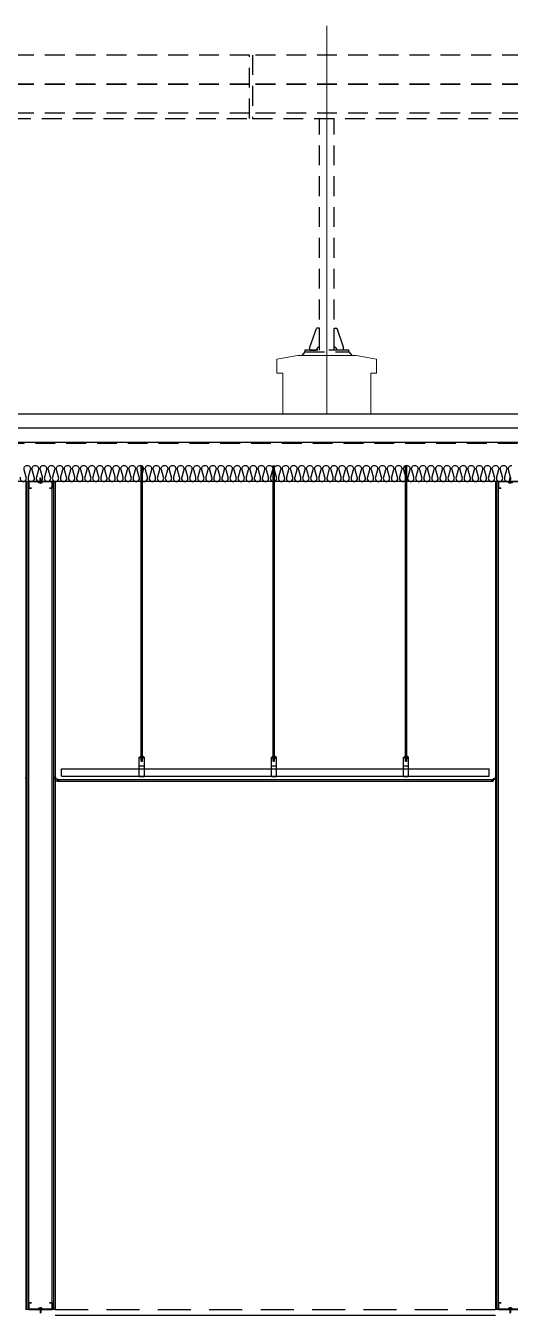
# Model space of a CAD drawing. Header units: millimetres. Extents: x 17311 to 801382, y -242618 to -104888.
# Drawn here: x 141095 to 144395, y -217748 to -208962 of the extents above; entities that cross this region are included whole.
import ezdxf

# ---------------------------------------------------------------- set-up
doc = ezdxf.new("R2010")
doc.units = ezdxf.units.MM
doc.header["$LTSCALE"] = 250
doc.linetypes.add('HID', pattern=[2.8, 1.8, -1])
doc.linetypes.add('HIDDEN', pattern=[9.525, 6.35, -3.175])
for name, color, linetype in [('8입면선', 8, 'Continuous'), ('A-CEIL', 8, 'Continuous'), ('A-CEIL_EL', 8, 'Continuous'), ('A-FIN', 6, 'Continuous'), ('A-FIN-8', 8, 'Continuous'), ('A-HAT-WIREMESH', 9, 'g_mesh'), ('A-WALL-D', 7, 'Continuous'), ('A-WP', 1, 'HID'), ('GAGAM-DT', 7, 'Continuous'), ('ISL', 251, 'Continuous'), ('MO-S', 3, 'Continuous'), ('S-ELE-5', 8, 'Continuous'), ('인테리어', 7, 'HIDDEN'), ('입면', 7, 'Continuous'), ('태양광 모듈', 5, 'Continuous')]:
    doc.layers.add(name, color=color, linetype=linetype)
doc.layers.add('A-ELE-9', color=9, linetype='Continuous', lineweight=5)
doc.layers.add('CEN', color=1, linetype='Continuous', lineweight=9)
doc.layers.add('CK', color=221, linetype='Continuous', plot=False)
doc.layers.add('NOPLOT', color=191, linetype='Continuous', plot=False)
doc.styles.add('Gdim', font='')
doc.styles.get('Gdim').set_extended_font_data('Dotum')
doc.linetypes.add('g_mesh', pattern='A,10,-0.8,["X",Gdim,S=0.6,R=0,X=-0.15,Y=-0.3],-0.8', length=11.6)

# ---------------------------------------------------------------- blocks, each defined once
blk = doc.blocks.new('*U80')
at = {"layer": '8입면선', "color": 8}
for p, q in [((3316397.6, 472011.4), (3316397.6, 477651.4)), ((3316577.6, 472011.4), (3316577.6, 477651.4))]:
    blk.add_line(p, q, dxfattribs=at)
at = {"layer": 'A-WALL-D'}
for p, q in [((3316387.6, 477651.4), (3316387.6, 472011.4)), ((3316407.6, 477651.4), (3316387.6, 477651.4)), ((3316407.6, 472021.4), (3316407.6, 477651.4)), ((3316567.6, 472021.4), (3316567.6, 477651.4)), ((3316587.6, 477651.4), (3316567.6, 477651.4)), ((3316587.6, 477651.4), (3316587.6, 472011.4)), ((3316407.6, 472011.4), (3316387.6, 472011.4)), ((3316587.6, 472011.4), (3316567.6, 472011.4))]:
    blk.add_line(p, q, dxfattribs=at)
at = {"layer": 'CK', "linetype": 'Continuous'}
blk.add_line((3316472.9, 472011.4), (3316502.3, 472011.4), dxfattribs=at)
at = {"layer": 'GAGAM-DT', "color": 8}
for p, q in [((3316492.7, 477645.6), (3316482.8, 477645.6)), ((3316482.8, 477645.6), (3316482.8, 477642.1)), ((3316491.2, 477640.6), (3316484.3, 477640.6)), ((3316485.3, 477645.6), (3316485.3, 477677)), ((3316490.3, 477671.5), (3316485.3, 477677)), ((3316485.3, 477645.6), (3316485.3, 477640.6)), ((3316490.3, 477645.6), (3316490.3, 477671.5)), ((3316490.3, 477645.6), (3316490.3, 477640.6)), ((3316492.7, 477645.6), (3316492.7, 477642.1)), ((3316482.8, 472017.2), (3316482.8, 472020.7)), ((3316492.7, 472017.2), (3316482.8, 472017.2)), ((3316491.2, 472022.2), (3316484.3, 472022.2)), ((3316485.3, 472017.2), (3316485.3, 472022.2)), ((3316485.3, 472017.2), (3316485.3, 471985.8)), ((3316490.3, 472017.2), (3316490.3, 472022.2)), ((3316490.3, 472017.2), (3316490.3, 471991.3)), ((3316492.7, 472017.2), (3316492.7, 472020.7)), ((3316490.3, 471991.3), (3316485.3, 471985.8))]:
    blk.add_line(p, q, dxfattribs=at)
for centre, start, end in [((3316484.3, 477642.1), 180, 270), ((3316491.2, 477642.1), 270, 0), ((3316484.3, 472020.7), 90, 180), ((3316491.2, 472020.7), 0, 90)]:
    blk.add_arc(centre, 1.51, start, end, dxfattribs=at)
at = {"layer": '입면', "color": 6}
for p, q in [((3316407.6, 477606.4), (3316407.6, 477651.4)), ((3316407.6, 477651.4), (3316472.9, 477651.4)), ((3316472.4, 477650.2), (3316408.8, 477650.2)), ((3316408.8, 477650.2), (3316408.8, 477607.6)), ((3316477.4, 477644.4), (3316472.4, 477650.2)), ((3316472.9, 477651.4), (3316477.9, 477645.6)), ((3316497.8, 477644.4), (3316477.4, 477644.4)), ((3316477.9, 477645.6), (3316497.3, 477645.6)), ((3316497.3, 477645.6), (3316502.3, 477651.4)), ((3316502.8, 477650.2), (3316497.8, 477644.4)), ((3316502.3, 477651.4), (3316567.6, 477651.4)), ((3316566.4, 477650.2), (3316502.8, 477650.2)), ((3316566.4, 477607.6), (3316566.4, 477650.2)), ((3316567.6, 477651.4), (3316567.6, 477606.4)), ((3316425.4, 477606.4), (3316407.6, 477606.4)), ((3316408.8, 477607.6), (3316425.4, 477607.6)), ((3316425.4, 477607.6), (3316425.4, 477606.4)), ((3316549.8, 477606.4), (3316549.8, 477607.6)), ((3316549.8, 477607.6), (3316566.4, 477607.6)), ((3316567.6, 477606.4), (3316549.8, 477606.4)), ((3316425.4, 472056.4), (3316407.6, 472056.4)), ((3316407.6, 472056.4), (3316407.6, 472011.4)), ((3316407.6, 472011.4), (3316472.9, 472011.4)), ((3316408.8, 472012.6), (3316408.8, 472055.2)), ((3316408.8, 472055.2), (3316425.4, 472055.2)), ((3316472.4, 472012.6), (3316408.8, 472012.6)), ((3316425.4, 472055.2), (3316425.4, 472056.4)), ((3316477.4, 472018.5), (3316472.4, 472012.6)), ((3316472.9, 472011.4), (3316477.9, 472017.3)), ((3316497.8, 472018.5), (3316477.4, 472018.5)), ((3316477.9, 472017.3), (3316497.3, 472017.3)), ((3316497.3, 472017.3), (3316502.3, 472011.4)), ((3316502.8, 472012.6), (3316497.8, 472018.5)), ((3316502.3, 472011.4), (3316567.6, 472011.4)), ((3316566.4, 472012.6), (3316502.8, 472012.6)), ((3316567.6, 472056.4), (3316549.8, 472056.4)), ((3316549.8, 472056.4), (3316549.8, 472055.2)), ((3316549.8, 472055.2), (3316566.4, 472055.2)), ((3316566.4, 472055.2), (3316566.4, 472012.6)), ((3316567.6, 472011.4), (3316567.6, 472056.4))]:
    blk.add_line(p, q, dxfattribs=at)
blk = doc.blocks.new('A$C4d6b0558')
at = {"layer": 'A-ELE-9', "linetype": 'Continuous', "ltscale": 0.3, "elevation": 0}
blk.add_lwpolyline([(16400, -750), (16400, -470), (16360, -470), (16360, -375.7), (16500, -350), (16900, -350), (17040, -375.7), (17040, -470), (17000, -470), (17000, -750)], dxfattribs=at)
at = {"layer": 'CEN'}
blk.add_line((16700, 1896.4), (16700, -750), dxfattribs=at)
at = {"layer": 'S-ELE-5', "linetype": 'HID', "ltscale": 0.3}
for p, q in [((16650, -314), (16650, 1265.5)), ((16750, -314), (16750, 1265.5)), ((16585.5, -294), (16630, -164)), ((16650, -164), (16630, -164)), ((16650, -294), (16650, -164)), ((16750, -294), (16750, -164)), ((16750, -164), (16770, -164)), ((16814.5, -294), (16770, -164)), ((16550, -326), (16530, -350)), ((16585.5, -314), (16585.5, -294)), ((16585.5, -314), (16630, -314)), ((16814.5, -314), (16770, -314)), ((16814.5, -314), (16814.5, -294)), ((16850, -326), (16870, -350))]:
    blk.add_line(p, q, dxfattribs=at)
at = {"layer": 'S-ELE-5', "linetype": 'HID', "ltscale": 0.3, "elevation": 0}
blk.add_lwpolyline([(16550, -314), (16550, -326), (16850, -326), (16850, -314)], close=True, dxfattribs=at)
at = {"layer": 'S-ELE-5', "linetype": 'HID', "ltscale": 0.3}
for centre, start, end in [((16650, -314), 90, 180), ((16750, -314), 0, 90)]:
    blk.add_arc(centre, 20, start, end, dxfattribs=at)
at = {"layer": '태양광 모듈', "linetype": 'HID', "ltscale": 0.3}
for p, q in [((16175, 1499.5), (13710, 1499.5)), ((16175, 1496.9), (13710, 1496.9)), ((18660, 1499.5), (16195, 1499.5)), ((18660, 1496.9), (16195, 1496.9)), ((16175, 1300), (13710, 1300)), ((18660, 1300), (16195, 1300))]:
    blk.add_line(p, q, dxfattribs=at)
at = {"layer": '태양광 모듈', "linetype": 'HID', "ltscale": 0.3, "elevation": 0}
for points in [[(13710, 1696.4), (13710, 1265.5), (16175, 1265.5), (16175, 1696.4)], [(16195, 1696.4), (16195, 1265.5), (18660, 1265.5), (18660, 1696.4)]]:
    blk.add_lwpolyline(points, close=True, dxfattribs=at)

msp = doc.modelspace()

# ---------------------------------------------------------------- linework, layer by layer
at = {"layer": 'A-CEIL'}
for p, q in [((141318.4, -214098.4, 0), (144272.2, -214098.6, 0)), ((141318.4, -214108.4, 0), (144272.2, -214108.6, 0))]:
    msp.add_line(p, q, dxfattribs=at)
at = {"layer": 'A-CEIL_EL'}
for p, q in [((141881.4, -213972.6), (141881.4, -211958.4, 0)), ((141890.4, -213972.6), (141890.4, -211958.4, 0)), ((142781.4, -213972.6), (142781.4, -211958.4, 0)), ((142790.4, -213972.6), (142790.4, -211958.4, 0)), ((143681.4, -213972.6), (143681.4, -211958.4, 0)), ((143690.4, -213972.6), (143690.4, -211958.4, 0)), ((141868.4, -214076.6), (141868.4, -213945.4)), ((141868.4, -213945.4), (141903.4, -213945.4)), ((141868.4, -213946.6), (141903.4, -213946.6)), ((141872.4, -213943.9), (141899.4, -213943.9)), ((141872.4, -213943.9), (141872.4, -213945.4)), ((141872.4, -213946.6), (141872.4, -213948.1)), ((141872.4, -213948.1), (141899.4, -213948.1)), ((141876.4, -213938.9), (141895.4, -213938.9)), ((141876.4, -213938.9), (141876.4, -213943.9)), ((141876.4, -213948.1), (141876.4, -213953.1)), ((141895.4, -213938.9), (141895.4, -213943.9)), ((141895.4, -213948.1), (141895.4, -213953.1)), ((141899.4, -213943.9), (141899.4, -213945.4)), ((141899.4, -213946.6), (141899.4, -213948.1)), ((141903.4, -214076.6), (141903.4, -213945.4)), ((142768.4, -214076.6), (142768.4, -213945.4)), ((142768.4, -213945.4), (142803.4, -213945.4)), ((142768.4, -213946.6), (142803.4, -213946.6)), ((142772.4, -213943.9), (142799.4, -213943.9)), ((142772.4, -213943.9), (142772.4, -213945.4)), ((142772.4, -213946.6), (142772.4, -213948.1)), ((142772.4, -213948.1), (142799.4, -213948.1)), ((142776.4, -213938.9), (142795.4, -213938.9)), ((142776.4, -213938.9), (142776.4, -213943.9)), ((142776.4, -213948.1), (142776.4, -213953.1)), ((142795.4, -213938.9), (142795.4, -213943.9)), ((142795.4, -213948.1), (142795.4, -213953.1)), ((142799.4, -213943.9), (142799.4, -213945.4)), ((142799.4, -213946.6), (142799.4, -213948.1)), ((142803.4, -214076.6), (142803.4, -213945.4)), ((143668.4, -214076.6), (143668.4, -213945.4)), ((143668.4, -213945.4), (143703.4, -213945.4)), ((143668.4, -213946.6), (143703.4, -213946.6)), ((143672.4, -213943.9), (143699.4, -213943.9)), ((143672.4, -213943.9), (143672.4, -213945.4)), ((143672.4, -213946.6), (143672.4, -213948.1)), ((143672.4, -213948.1), (143699.4, -213948.1)), ((143676.4, -213938.9), (143695.4, -213938.9)), ((143676.4, -213938.9), (143676.4, -213943.9)), ((143676.4, -213948.1), (143676.4, -213953.1)), ((143695.4, -213938.9), (143695.4, -213943.9)), ((143695.4, -213948.1), (143695.4, -213953.1)), ((143699.4, -213943.9), (143699.4, -213945.4)), ((143699.4, -213946.6), (143699.4, -213948.1)), ((143703.4, -214076.6), (143703.4, -213945.4)), ((141338.3, -214025.4), (144252.3, -214025.6)), ((141338.3, -214075.4), (141338.3, -214025.4)), ((141868.4, -214004.9), (141903.4, -214004.9)), ((141868.4, -214025.4), (141903.4, -214025.4)), ((141876.4, -213953.1), (141895.4, -213953.1)), ((141881.4, -213972.6), (141881.4, -213953.1)), ((141890.4, -213972.6), (141890.4, -213953.1)), ((142768.4, -214004.9), (142803.4, -214004.9)), ((142768.4, -214025.4), (142803.4, -214025.4)), ((142776.4, -213953.1), (142795.4, -213953.1)), ((142781.4, -213972.6), (142781.4, -213953.1)), ((142790.4, -213972.6), (142790.4, -213953.1)), ((143668.4, -214004.9), (143703.4, -214004.9)), ((143668.4, -214025.4), (143703.4, -214025.4)), ((143676.4, -213953.1), (143695.4, -213953.1)), ((143681.4, -213972.6), (143681.4, -213953.1)), ((143690.4, -213972.6), (143690.4, -213953.1)), ((144252.3, -214075.6), (144252.3, -214025.6)), ((141338.3, -214075.4), (144252.3, -214075.6)), ((141868.4, -214075.4), (141903.4, -214075.4)), ((141868.4, -214076.6), (141903.4, -214076.6)), ((142768.4, -214075.4), (142803.4, -214075.4)), ((142768.4, -214076.6), (142803.4, -214076.6)), ((143668.4, -214075.4), (143703.4, -214075.4)), ((143668.4, -214076.6), (143703.4, -214076.6))]:
    msp.add_line(p, q, dxfattribs=at)
for centre in [(141885.9, -213961.1), (142785.9, -213961.1), (143685.9, -213961.1)]:
    msp.add_arc(centre, 12.4, 248.71498, 291.28502, dxfattribs=at)
at = {"layer": 'A-FIN'}
msp.add_line((153827.3, -211608.4), (126963.3, -211608.4), dxfattribs=at)
at = {"layer": 'A-FIN-8'}
for p, q in [((126463.5, -211800.4), (154327, -211800.4)), ((141295.3, -217748.4), (144295.3, -217748.4))]:
    msp.add_line(p, q, dxfattribs=at)
at = {"layer": 'A-HAT-WIREMESH', "ltscale": 0.6}
msp.add_line((154337.3, -211704.4), (126453.3, -211704.4), dxfattribs=at)
at = {"layer": 'A-WP', "ltscale": 0.3}
msp.add_line((126460.4, -211805.4), (154330.1, -211805.4), dxfattribs=at)
at = {"layer": 'ISL'}
for p, q in [((141318.4, -214108.4), (141318.4, -214098.4)), ((144272.2, -214108.6), (144272.2, -214098.6))]:
    msp.add_line(p, q, dxfattribs=at)
at = {"layer": 'ISL', "elevation": 0}
msp.add_lwpolyline([(141057.2, -212038.6, 1.449198), (141098.3, -212038.6), (141084.7, -211988.2, -0.524856), (141105.3, -211958.4, -0.524856), (141125.8, -211988.2), (141112.2, -212038.6, 1.449198), (141153.3, -212038.6), (141139.7, -211988.2, -0.524856), (141160.3, -211958.4, -0.524856), (141180.8, -211988.2), (141167.2, -212038.6, 1.449198), (141208.3, -212038.6), (141194.7, -211988.2, -0.524856), (141215.3, -211958.4, -0.524856), (141235.8, -211988.2), (141222.2, -212038.6, 1.449198), (141263.3, -212038.6), (141249.7, -211988.2, -0.524856), (141270.3, -211958.4, -0.524856), (141290.8, -211988.2), (141277.2, -212038.6, 1.449198), (141318.3, -212038.6), (141304.7, -211988.2, -0.524856), (141325.3, -211958.4, -0.524856), (141345.8, -211988.2), (141332.2, -212038.6, 1.449198), (141373.3, -212038.6), (141359.7, -211988.2, -0.524856), (141380.3, -211958.4, -0.524856), (141400.8, -211988.2), (141387.2, -212038.6, 1.449198), (141428.3, -212038.6), (141414.7, -211988.2, -0.524856), (141435.3, -211958.4, -0.524856), (141455.8, -211988.2), (141442.2, -212038.6, 1.449198), (141483.3, -212038.6), (141469.7, -211988.2, -0.524856), (141490.3, -211958.4, -0.524856), (141510.8, -211988.2), (141497.2, -212038.6, 1.449198), (141538.3, -212038.6), (141524.7, -211988.2, -0.524855), (141545.3, -211958.4, -0.524855), (141565.8, -211988.2), (141552.2, -212038.6, 1.449198), (141593.3, -212038.6), (141579.7, -211988.2, -0.524856), (141600.3, -211958.4, -0.524856), (141620.8, -211988.2), (141607.2, -212038.6, 1.449198), (141648.3, -212038.6), (141634.7, -211988.2, -0.524856), (141655.3, -211958.4, -0.524856), (141675.8, -211988.2), (141662.2, -212038.6, 1.449198), (141703.3, -212038.6), (141689.7, -211988.2, -0.524856), (141710.3, -211958.4, -0.524856), (141730.8, -211988.2), (141717.2, -212038.6, 1.449198), (141758.3, -212038.6), (141744.7, -211988.2, -0.524856), (141765.3, -211958.4, -0.524856), (141785.8, -211988.2), (141772.2, -212038.6, 1.449198), (141813.3, -212038.6), (141799.7, -211988.2, -0.524856), (141820.3, -211958.4, -0.524856), (141840.8, -211988.2), (141827.2, -212038.6, 1.449198), (141868.3, -212038.6), (141854.7, -211988.2, -0.524856), (141875.3, -211958.4, -0.524856), (141895.8, -211988.2), (141882.2, -212038.6, 1.449198), (141923.3, -212038.6), (141909.7, -211988.2, -0.524856), (141930.3, -211958.4, -0.524856), (141950.8, -211988.2), (141937.2, -212038.6, 1.449198), (141978.3, -212038.6), (141964.7, -211988.2, -0.524856), (141985.3, -211958.4, -0.524856), (142005.8, -211988.2), (141992.2, -212038.6, 1.449198), (142033.3, -212038.6), (142019.7, -211988.2, -0.524856), (142040.3, -211958.4, -0.524856), (142060.8, -211988.2), (142047.2, -212038.6, 1.449198), (142088.3, -212038.6), (142074.7, -211988.2, -0.524856), (142095.3, -211958.4, -0.524856), (142115.8, -211988.2), (142102.2, -212038.6, 1.449198), (142143.3, -212038.6), (142129.7, -211988.2, -0.524856), (142150.3, -211958.4, -0.524856), (142170.8, -211988.2), (142157.2, -212038.6, 1.449198), (142198.3, -212038.6), (142184.7, -211988.2, -0.524856), (142205.3, -211958.4, -0.524856), (142225.8, -211988.2), (142212.2, -212038.6, 1.449198), (142253.3, -212038.6), (142239.7, -211988.2, -0.524856), (142260.3, -211958.4, -0.524856), (142280.8, -211988.2), (142267.2, -212038.6, 1.449198), (142308.3, -212038.6), (142294.7, -211988.2, -0.524856), (142315.3, -211958.4, -0.524856), (142335.8, -211988.2), (142322.2, -212038.6, 1.449198), (142363.3, -212038.6), (142349.7, -211988.2, -0.524856), (142370.3, -211958.4, -0.524856), (142390.8, -211988.2), (142377.2, -212038.6, 1.449198), (142418.3, -212038.6), (142404.7, -211988.2, -0.524856), (142425.3, -211958.4, -0.524856), (142445.8, -211988.2), (142432.2, -212038.6, 1.449198), (142473.3, -212038.6), (142459.7, -211988.2, -0.524856), (142480.3, -211958.4, -0.524856), (142500.8, -211988.2), (142487.2, -212038.6, 1.449198), (142528.3, -212038.6), (142514.7, -211988.2, -0.524856), (142535.3, -211958.4, -0.524856), (142555.8, -211988.2), (142542.2, -212038.6, 1.449198), (142583.3, -212038.6), (142569.7, -211988.2, -0.524856), (142590.3, -211958.4, -0.524856), (142610.8, -211988.2), (142597.2, -212038.6, 1.449198), (142638.3, -212038.6), (142624.7, -211988.2, -0.524856), (142645.3, -211958.4, -0.524856), (142665.8, -211988.2), (142652.2, -212038.6, 1.449198), (142693.3, -212038.6), (142679.7, -211988.2, -0.524856), (142700.3, -211958.4, -0.524856), (142720.8, -211988.2), (142707.2, -212038.6, 1.449198), (142748.3, -212038.6), (142734.7, -211988.2, -0.524856), (142755.3, -211958.4, -0.524856), (142775.8, -211988.2), (142762.2, -212038.6, 1.449198), (142803.3, -212038.6), (142789.7, -211988.2, -0.524856), (142810.3, -211958.4, -0.524856), (142830.8, -211988.2), (142817.2, -212038.6, 1.449198), (142858.3, -212038.6), (142844.7, -211988.2, -0.524856), (142865.3, -211958.4, -0.524856), (142885.8, -211988.2), (142872.2, -212038.6, 1.449198), (142913.3, -212038.6), (142899.7, -211988.2, -0.524856), (142920.3, -211958.4, -0.524856), (142940.8, -211988.2), (142927.2, -212038.6, 1.449198), (142968.3, -212038.6), (142954.7, -211988.2, -0.524856), (142975.3, -211958.4, -0.524856), (142995.8, -211988.2), (142982.2, -212038.6, 1.449198), (143023.3, -212038.6), (143009.7, -211988.2, -0.524856), (143030.3, -211958.4, -0.524856), (143050.8, -211988.2), (143037.2, -212038.6, 1.449198), (143078.3, -212038.6), (143064.7, -211988.2, -0.524856), (143085.3, -211958.4, -0.524856), (143105.8, -211988.2), (143092.2, -212038.6, 0.524933), (143112.8, -212068.4, 0.524933), (143133.3, -212038.6), (143119.7, -211988.2, -0.524856), (143140.3, -211958.4, -0.524856), (143160.8, -211988.2), (143147.2, -212038.6, 1.449198), (143188.3, -212038.6), (143174.7, -211988.2, -0.524856), (143195.3, -211958.4, -0.524856), (143215.8, -211988.2), (143202.2, -212038.6, 1.449198), (143243.3, -212038.6), (143229.7, -211988.2, -0.524856), (143250.3, -211958.4, -0.524856), (143270.8, -211988.2), (143257.2, -212038.6, 1.449198), (143298.3, -212038.6), (143284.7, -211988.2, -0.524856), (143305.3, -211958.4, -0.524856), (143325.8, -211988.2), (143312.2, -212038.6, 1.449198), (143353.3, -212038.6), (143339.7, -211988.2, -0.524856), (143360.3, -211958.4, -0.524856), (143380.8, -211988.2), (143367.2, -212038.6, 1.449198), (143408.3, -212038.6), (143394.7, -211988.2, -0.524856), (143415.3, -211958.4, -0.524856), (143435.8, -211988.2), (143422.2, -212038.6, 1.449198), (143463.3, -212038.6), (143449.7, -211988.2, -0.524856), (143470.3, -211958.4, -0.524856), (143490.8, -211988.2), (143477.2, -212038.6, 1.449198), (143518.3, -212038.6), (143504.7, -211988.2, -0.524856), (143525.3, -211958.4, -0.524856), (143545.8, -211988.2), (143532.2, -212038.6, 1.449198), (143573.3, -212038.6), (143559.7, -211988.2, -0.524856), (143580.3, -211958.4, -0.524856), (143600.8, -211988.2), (143587.2, -212038.6, 1.449198), (143628.3, -212038.6), (143614.7, -211988.2, -0.524856), (143635.3, -211958.4, -0.524856), (143655.8, -211988.2), (143642.2, -212038.6, 1.449198), (143683.3, -212038.6), (143669.7, -211988.2, -0.524856), (143690.3, -211958.4, -0.524856), (143710.8, -211988.2), (143697.2, -212038.6, 1.449198), (143738.3, -212038.6), (143724.7, -211988.2, -0.524856), (143745.3, -211958.4, -0.524856), (143765.8, -211988.2), (143752.2, -212038.6, 1.449198), (143793.3, -212038.6), (143779.7, -211988.2, -0.524856), (143800.3, -211958.4, -0.524856), (143820.8, -211988.2), (143807.2, -212038.6, 1.449198), (143848.3, -212038.6), (143834.7, -211988.2, -0.524856), (143855.3, -211958.4, -0.524856), (143875.8, -211988.2), (143862.2, -212038.6, 1.449198), (143903.3, -212038.6), (143889.7, -211988.2, -0.524856), (143910.3, -211958.4, -0.524856), (143930.8, -211988.2), (143917.2, -212038.6, 1.449198), (143958.3, -212038.6), (143944.7, -211988.2, -0.524856), (143965.3, -211958.4, -0.524856), (143985.8, -211988.2), (143972.2, -212038.6, 1.449198), (144013.3, -212038.6), (143999.7, -211988.2, -0.524856), (144020.3, -211958.4, -0.524856), (144040.8, -211988.2), (144027.2, -212038.6, 1.449198), (144068.3, -212038.6), (144054.7, -211988.2, -0.524856), (144075.3, -211958.4, -0.524856), (144095.8, -211988.2), (144082.2, -212038.6, 1.449198), (144123.3, -212038.6), (144109.7, -211988.2, -0.524856), (144130.3, -211958.4, -0.524856), (144150.8, -211988.2), (144137.2, -212038.6, 1.449198), (144178.3, -212038.6), (144164.7, -211988.2, -0.524856), (144185.3, -211958.4, -0.524856), (144205.8, -211988.2), (144192.2, -212038.6, 1.449198), (144233.3, -212038.6), (144219.7, -211988.2, -0.524856), (144240.3, -211958.4, -0.524856), (144260.8, -211988.2), (144247.2, -212038.6, 1.449198), (144288.3, -212038.6), (144274.7, -211988.2, -0.524856), (144295.3, -211958.4, -0.524856), (144315.8, -211988.2), (144302.2, -212038.6, 1.449198), (144343.3, -212038.6), (144329.7, -211988.2, -0.524856), (144350.3, -211958.4, -0.524856), (144370.8, -211988.2), (144357.2, -212038.6, 1.449198), (144398.3, -212038.6), (144384.7, -211988.2, -0.524856), (144405.3, -211958.4, -0.524856)], format="xyb", dxfattribs=at)
msp.add_lwpolyline([(148685.3, -212068.4), (138555.3, -212068.4)], dxfattribs=at)
at = {"layer": 'MO-S'}
for p, q in [((141090.4, -214087.2), (141098.5, -214087.2)), ((141300.1, -214087.2), (141292, -214087.2)), ((144290.4, -214087.5), (144298.5, -214087.5))]:
    msp.add_line(p, q, dxfattribs=at)
at = {"layer": 'MO-S', "elevation": 0}
for points in [[(141295.3, -214079.6), (141296.5, -214079.6), (141296.5, -214093.4), (141311.5, -214093.4), (141311.5, -214108.4), (141325.3, -214108.4), (141325.3, -214109.6), (141310.3, -214109.6), (141310.3, -214094.6), (141295.3, -214094.6)], [(144295.3, -214079.8), (144294.1, -214079.8), (144294.1, -214093.6), (144279.1, -214093.6), (144279.1, -214108.6), (144265.3, -214108.6), (144265.3, -214109.8), (144280.3, -214109.8), (144280.3, -214094.8), (144295.3, -214094.8)]]:
    msp.add_lwpolyline(points, close=True, dxfattribs=at)
at = {"layer": 'NOPLOT'}
msp.add_line((141311.5, -214108.4), (141295.3, -214108.4), dxfattribs=at)
at = {"layer": '인테리어', "linetype": 'HID', "ltscale": 0.5}
msp.add_line((141295.3, -217708.4), (144295.3, -217708.4), dxfattribs=at)

# ---------------------------------------------------------------- block references
at = {"layer": 'A-WALL-D'}
for p in [(-3175292.4, -689719.8), (-3172092.4, -689719.8)]:
    msp.add_blockref('*U80', p, dxfattribs=at)
at = {"layer": '태양광 모듈'}
msp.add_blockref('A$C4d6b0558', (126445.3, -210858.4), dxfattribs=at)

doc.saveas('drawing.dxf')
